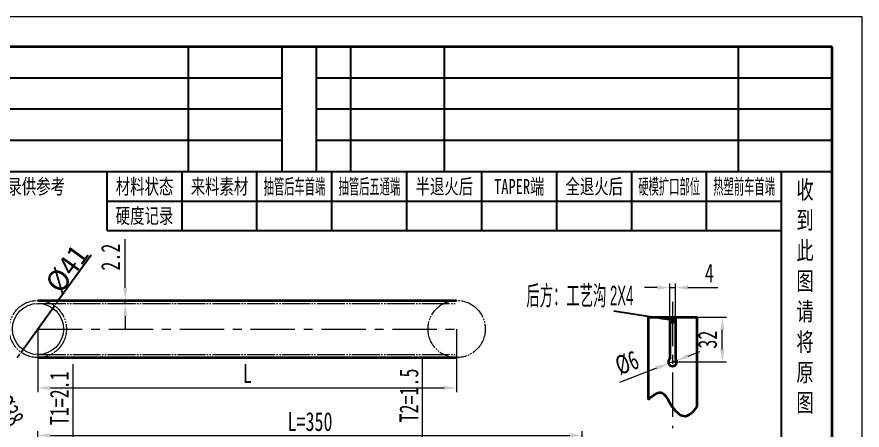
# Model space of a CAD drawing. Header units: millimetres. Extents: x 4148 to 5056, y 302 to 1586.
# Drawn here: x 4451 to 5056, y 1291 to 1586 of the extents above; entities that cross this region are included whole.
import ezdxf
from ezdxf.enums import TextEntityAlignment as Align

# ---------------------------------------------------------------- set-up
doc = ezdxf.new("R2010")
doc.units = ezdxf.units.MM
doc.linetypes.add('CENTER', pattern=[50.8, 31.75, -6.35, 6.35, -6.35])
doc.linetypes.add('PHANTOM', pattern=[25, 20, -1, 1, -1, 1, -1])
doc.layers.get('0').update_dxf_attribs({"lineweight": 9})
doc.layers.get('Defpoints').update_dxf_attribs({"lineweight": 9})
for name, color, linetype, lineweight in [('CEN', 1, 'CENTER', 9), ('CON', 2, 'Continuous', 35), ('DIM', 7, 'Continuous', 9), ('PHA', 4, 'PHANTOM', 9), ('TXT', 7, 'Continuous', 13), ('标注', 3, 'Continuous', 9), ('虚线', 5, 'PHANTOM', 9)]:
    doc.layers.add(name, color=color, linetype=linetype, lineweight=lineweight)
doc.layers.add('DRAWING', color=7, linetype='Continuous')
doc.styles.add('GB', font='', dxfattribs={"width": 0.7})
doc.styles.get("Standard").update_dxf_attribs({"font": 'SimSun.ttf'})
doc.styles.add('标准', font='STKAITI.TTF', dxfattribs={"width": 0.667})
doc.styles.get('GB').set_extended_font_data('MingLiU')
doc.dimstyles.new('31', dxfattribs={"dimscale": 3, "dimtxt": 4.5, "dimasz": 3, "dimexe": 1, "dimexo": 0, "dimgap": 1, "dimtad": 1, "dimdec": 1, "dimdsep": 46, "dimtxsty": 'GB', "dimcen": 0, "dimclrd": 256, "dimclre": 256, "dimclrt": 256, "dimadec": 1, "dimazin": 0, "dimtp": 30, "dimtm": 30, "dimtfac": 1, "dimtdec": 1, "dimtmove": 0, "dimatfit": 3, "dimfxl": 1, "dimtolj": 1, "dimlwd": -1, "dimlwe": -1, "dimarcsym": 0})
doc.dimstyles.new('ISO-25', dxfattribs={"dimtxt": 2.5, "dimasz": 2.5, "dimexe": 1.25, "dimexo": 0.625, "dimtad": 1, "dimtxsty": 'Standard', "dimcen": 2.5, "dimadec": 0, "dimazin": 0, "dimtfac": 1, "dimtmove": 0, "dimatfit": 3, "dimfxl": 1, "dimarcsym": 0})

# ---------------------------------------------------------------- blocks, each defined once
blk = doc.blocks.new('*D16')
at = {"layer": 'Defpoints', "color": 0, "transparency": 16777216}
for p in [(4465.66, 1362.91), (4765.66, 1362.91), (4765.66, 1320.73)]:
    blk.add_point(p, dxfattribs=at)
at = {"layer": '标注', "transparency": 16777216}
for p, q in [((4465.66, 1362.91), (4465.66, 1317.73)), ((4765.66, 1362.91), (4765.66, 1317.73)), ((4474.66, 1320.73), (4756.66, 1320.73))]:
    blk.add_line(p, q, dxfattribs=at)
for points in [[(4474.66, 1322.23), (4474.66, 1319.23), (4465.66, 1320.73)], [(4756.66, 1319.23), (4756.66, 1322.23), (4765.66, 1320.73)]]:
    blk.add_solid(points, dxfattribs=at)
at = {"layer": '标注', "transparency": 16777216, "insert": (4615.66, 1331.08), "char_height": 13.5, "attachment_point": 5, "style": 'GB'}
blk.add_mtext('\\A1;L', dxfattribs=at)
blk = doc.blocks.new('*D17')
at = {"layer": 'Defpoints', "color": 0, "transparency": 16777216}
for p in [(4477.65, 1379.54), (4453.67, 1346.29)]:
    blk.add_point(p, dxfattribs=at)
at = {"layer": '标注', "color": 0, "lineweight": -2, "transparency": 16777216}
for p, q in [((4503.81, 1415.81), (4479.12, 1381.57)), ((4453.67, 1346.29), (4477.65, 1379.54)), ((4452.21, 1344.26), (4450.75, 1342.23))]:
    blk.add_line(p, q, dxfattribs=at)
at = {"layer": '标注', "color": 0, "transparency": 16777216}
for points in [[(4478.78, 1381.81), (4479.45, 1381.33), (4477.65, 1379.54)], [(4452.55, 1344.01), (4451.87, 1344.5), (4453.67, 1346.29)]]:
    blk.add_solid(points, dxfattribs=at)
at = {"layer": '标注', "color": 0, "transparency": 16777216, "insert": (4486.67, 1405.94), "char_height": 15, "attachment_point": 5, "rotation": 54.20646}
blk.add_mtext('%%c41', dxfattribs=at)
blk = doc.blocks.new('*D18')
at = {"layer": 'Defpoints', "color": 0, "transparency": 16777216}
for p in [(4521.56, 1383.41), (4521.56, 1381.21), (4528.31, 1383.41)]:
    blk.add_point(p, dxfattribs=at)
at = {"layer": '标注', "transparency": 16777216}
for p, q in [((4528.31, 1392.41), (4528.31, 1427.36)), ((4521.56, 1383.41), (4531.31, 1383.41)), ((4521.56, 1381.21), (4531.31, 1381.21)), ((4528.31, 1381.21), (4528.31, 1383.41)), ((4528.31, 1372.21), (4528.31, 1363.21))]:
    blk.add_line(p, q, dxfattribs=at)
for points in [[(4526.81, 1392.41), (4529.81, 1392.41), (4528.31, 1383.41)], [(4529.81, 1372.21), (4526.81, 1372.21), (4528.31, 1381.21)]]:
    blk.add_solid(points, dxfattribs=at)
at = {"layer": '标注', "transparency": 16777216, "insert": (4517.84, 1414.39), "char_height": 13.5, "attachment_point": 5, "rotation": 90, "style": 'GB'}
blk.add_mtext('\\A1;2.2', dxfattribs=at)
blk = doc.blocks.new('*D19')
at = {"layer": 'Defpoints', "color": 0, "transparency": 16777216}
for p in [(4455.75, 1268.1), (4475.58, 1235.69)]:
    blk.add_point(p, dxfattribs=at)
at = {"layer": '标注', "transparency": 16777216}
for p, q in [((4419.73, 1326.95), (4451.05, 1275.78)), ((4475.58, 1235.69), (4455.75, 1268.1)), ((4480.28, 1228.01), (4484.98, 1220.33))]:
    blk.add_line(p, q, dxfattribs=at)
for points in [[(4452.33, 1276.56), (4449.77, 1274.99), (4455.75, 1268.1)], [(4481.56, 1228.79), (4479, 1227.23), (4475.58, 1235.69)]]:
    blk.add_solid(points, dxfattribs=at)
at = {"layer": '标注', "transparency": 16777216, "insert": (4441.36, 1310.29), "char_height": 13.5, "attachment_point": 5, "rotation": 301.4657, "style": 'GB'}
blk.add_mtext('\\A1;D=%%C38', dxfattribs=at)
blk = doc.blocks.new('*D20')
at = {"layer": 'Defpoints', "color": 0, "transparency": 16777216}
for p in [(4490.91, 1270.89), (4498.04, 1270.89), (4498.04, 1268.79)]:
    blk.add_point(p, dxfattribs=at)
at = {"layer": '标注', "transparency": 16777216}
for p, q in [((4490.91, 1279.89), (4490.91, 1337.64)), ((4498.04, 1270.89), (4487.91, 1270.89)), ((4498.04, 1268.79), (4487.91, 1268.79)), ((4490.91, 1268.79), (4490.91, 1270.89)), ((4490.91, 1259.79), (4490.91, 1250.79))]:
    blk.add_line(p, q, dxfattribs=at)
for points in [[(4489.41, 1279.89), (4492.41, 1279.89), (4490.91, 1270.89)], [(4489.41, 1259.79), (4492.41, 1259.79), (4490.91, 1268.79)]]:
    blk.add_solid(points, dxfattribs=at)
at = {"layer": '标注', "transparency": 16777216, "insert": (4481.16, 1313.27), "char_height": 13.5, "attachment_point": 5, "rotation": 90, "style": 'GB'}
blk.add_mtext('\\A1;T1=2.1', dxfattribs=at)
blk = doc.blocks.new('*D21')
at = {"layer": 'Defpoints', "color": 0, "transparency": 16777216}
for p in [(4741.32, 1270.89), (4745.95, 1270.89), (4745.95, 1269.39)]:
    blk.add_point(p, dxfattribs=at)
at = {"layer": '标注', "transparency": 16777216}
for p, q in [((4741.32, 1279.89), (4741.32, 1341.69)), ((4745.95, 1270.89), (4738.32, 1270.89)), ((4745.95, 1269.39), (4738.32, 1269.39)), ((4741.32, 1269.39), (4741.32, 1270.89)), ((4741.32, 1260.39), (4741.32, 1251.39))]:
    blk.add_line(p, q, dxfattribs=at)
for points in [[(4739.82, 1279.89), (4742.82, 1279.89), (4741.32, 1270.89)], [(4739.82, 1260.39), (4742.82, 1260.39), (4741.32, 1269.39)]]:
    blk.add_solid(points, dxfattribs=at)
at = {"layer": '标注', "transparency": 16777216, "insert": (4731.57, 1315.29), "char_height": 13.5, "attachment_point": 5, "rotation": 90, "style": 'GB'}
blk.add_mtext('\\A1;T2=1.5', dxfattribs=at)
blk = doc.blocks.new('*D42')
at = {"layer": 'Defpoints', "color": 0, "transparency": 16777216}
for p in [(4855.66, 1286.76), (4465.66, 1251.89), (4855.66, 1251.89)]:
    blk.add_point(p, dxfattribs=at)
at = {"layer": '标注', "transparency": 16777216}
for p, q in [((4465.66, 1251.89), (4465.66, 1289.76)), ((4855.66, 1251.89), (4855.66, 1289.76)), ((4474.66, 1286.76), (4846.66, 1286.76))]:
    blk.add_line(p, q, dxfattribs=at)
for points in [[(4474.66, 1288.26), (4474.66, 1285.26), (4465.66, 1286.76)], [(4846.66, 1288.26), (4846.66, 1285.26), (4855.66, 1286.76)]]:
    blk.add_solid(points, dxfattribs=at)
at = {"layer": '标注', "transparency": 16777216, "insert": (4660.66, 1296.51), "char_height": 13.5, "attachment_point": 5, "style": 'GB'}
blk.add_mtext('\\A1;L=350', dxfattribs=at)
blk = doc.blocks.new('*D43')
at = {"layer": 'Defpoints', "color": 0, "transparency": 16777216}
for p in [(4922.32, 1392.61), (4918.32, 1371.3), (4922.32, 1371.3)]:
    blk.add_point(p, dxfattribs=at)
at = {"layer": '标注', "transparency": 16777216}
for p, q in [((4909.32, 1392.61), (4900.32, 1392.61)), ((4918.32, 1371.3), (4918.32, 1395.61)), ((4918.32, 1392.61), (4922.32, 1392.61)), ((4922.32, 1371.3), (4922.32, 1395.61)), ((4931.32, 1392.61), (4952.73, 1392.61))]:
    blk.add_line(p, q, dxfattribs=at)
for points in [[(4909.32, 1391.11), (4909.32, 1394.11), (4918.32, 1392.61)], [(4931.32, 1394.11), (4931.32, 1391.11), (4922.32, 1392.61)]]:
    blk.add_solid(points, dxfattribs=at)
at = {"layer": '标注', "transparency": 16777216, "insert": (4946.7, 1402.98), "char_height": 13.5, "attachment_point": 5, "style": 'GB'}
blk.add_mtext('\\A1;4', dxfattribs=at)
blk = doc.blocks.new('*D44')
at = {"layer": 'Defpoints', "color": 0, "transparency": 16777216}
for p in [(4917.52, 1338.23), (4923.13, 1340.36)]:
    blk.add_point(p, dxfattribs=at)
at = {"layer": '标注', "transparency": 16777216}
for p, q in [((4931.54, 1343.56), (4939.96, 1346.75)), ((4923.13, 1340.36), (4917.52, 1338.23)), ((4882.55, 1324.95), (4909.11, 1335.04))]:
    blk.add_line(p, q, dxfattribs=at)
for points in [[(4931.01, 1344.96), (4932.07, 1342.16), (4923.13, 1340.36)], [(4909.64, 1333.63), (4908.57, 1336.44), (4917.52, 1338.23)]]:
    blk.add_solid(points, dxfattribs=at)
at = {"layer": '标注', "transparency": 16777216, "insert": (4887.75, 1338.6), "char_height": 13.5, "attachment_point": 5, "rotation": 20.80049, "style": 'GB'}
blk.add_mtext('\\A1;%%c6', dxfattribs=at)
blk = doc.blocks.new('*D45')
at = {"layer": 'Defpoints', "color": 0, "transparency": 16777216}
for p in [(4920.32, 1371.3), (4955.97, 1371.3), (4920.32, 1339.3)]:
    blk.add_point(p, dxfattribs=at)
at = {"layer": '标注', "transparency": 16777216}
for p, q in [((4920.32, 1371.3), (4958.97, 1371.3)), ((4955.97, 1348.3), (4955.97, 1362.3)), ((4920.32, 1339.3), (4958.97, 1339.3))]:
    blk.add_line(p, q, dxfattribs=at)
for points in [[(4957.47, 1362.3), (4954.47, 1362.3), (4955.97, 1371.3)], [(4954.47, 1348.3), (4957.47, 1348.3), (4955.97, 1339.3)]]:
    blk.add_solid(points, dxfattribs=at)
at = {"layer": '标注', "transparency": 16777216, "insert": (4945.45, 1355.3), "char_height": 13.5, "attachment_point": 5, "rotation": 90, "style": 'GB'}
blk.add_mtext('\\A1;32', dxfattribs=at)

msp = doc.modelspace()

# ---------------------------------------------------------------- linework, layer by layer
at = {"layer": 'CEN'}
for p, q in [((4920.324, 1382.484), (4920.324, 1291.793)), ((4465.663, 1362.914, 0), (4765.663, 1362.914, 0))]:
    msp.add_line(p, q, dxfattribs=at)
at = {"layer": 'CON', "color": 2}
for p, q in [((5034.689, 1565.026, 0), (4160.202, 1565.026, 0)), ((5034.689, 318.742, 0), (5034.689, 1565.026, 0))]:
    msp.add_line(p, q, dxfattribs=at)
at = {"layer": 'CON'}
for p, q in [((4465.663, 1383.414, 0), (4765.663, 1383.414, 0)), ((4902.824, 1371.298), (4937.824, 1371.298)), ((4902.824, 1371.298), (4902.824, 1312.518)), ((4918.324, 1371.298), (4918.324, 1341.534)), ((4922.324, 1371.298), (4922.324, 1341.534)), ((4937.824, 1371.298), (4937.824, 1306.916)), ((4465.663, 1342.414, 0), (4765.663, 1342.414, 0))]:
    msp.add_line(p, q, dxfattribs=at)
msp.add_arc((4920.324, 1339.298), 3, 131.810315, 48.189685, dxfattribs=at)
msp.add_open_spline([(4902.824, 1312.518), (4906.033, 1315.16), (4913.488, 1321.298), (4918.874, 1306.939), (4929.485, 1297.524), (4935.102, 1303.85), (4937.824, 1306.916)], degree=3, knots=[0, 0, 0, 0, 10.2189974, 23.7439264, 34.9261659, 45.4418423, 45.4418423, 45.4418423, 45.4418423], dxfattribs=at)
at = {"layer": 'Defpoints'}
for p, q in [((5056.099, 1586.435, 0), (4147.819, 1586.435, 0)), ((5056.099, 302.315, 0), (5056.099, 1586.435, 0))]:
    msp.add_line(p, q, dxfattribs=at)
at = {"layer": 'DRAWING'}
for p, q in [((4573.479, 1475.471, 0), (4573.479, 1565.026, 0)), ((4640.646, 1475.471, 0), (4640.646, 1565.026, 0)), ((4665.273, 1475.471, 0), (4665.273, 1565.026, 0)), ((4689.901, 1475.471, 0), (4689.901, 1565.026, 0)), ((4757.068, 1475.471, 0), (4757.068, 1565.026, 0)), ((4967.523, 1475.471, 0), (4967.523, 1565.026, 0)), ((4640.646, 1542.637, 0), (4271.23, 1542.637, 0)), ((5034.689, 1542.637, 0), (4665.273, 1542.637, 0)), ((4640.646, 1520.248, 0), (4271.23, 1520.248, 0)), ((5034.689, 1520.248, 0), (4665.273, 1520.248, 0)), ((4640.646, 1497.86, 0), (4271.23, 1497.86, 0)), ((5034.689, 1497.86, 0), (4665.273, 1497.86, 0)), ((5034.689, 1475.471, 0), (4246.602, 1475.471, 0)), ((4515.27, 1433.501, 0), (4515.27, 1475.471, 0)), ((4568.953, 1433.501, 0), (4568.953, 1475.471, 0)), ((4622.637, 1433.501, 0), (4622.637, 1475.471, 0)), ((4676.32, 1433.501, 0), (4676.32, 1475.471, 0)), ((4730.003, 1433.501, 0), (4730.003, 1475.471, 0)), ((4783.686, 1433.501, 0), (4783.686, 1475.471, 0)), ((4837.37, 1433.501, 0), (4837.37, 1475.471, 0)), ((4891.053, 1433.501, 0), (4891.053, 1475.471, 0)), ((4944.736, 1433.501, 0), (4944.736, 1475.471, 0)), ((4998.419, 1049.463, 0), (4998.419, 1475.471, 0)), ((4515.27, 1454.486, 0), (4998.419, 1454.486, 0)), ((4515.27, 1433.501, 0), (4998.419, 1433.501, 0))]:
    msp.add_line(p, q, dxfattribs=at)
at = {"layer": 'PHA'}
for centre in [(4465.663, 1362.914, 0), (4765.663, 1362.914, 0)]:
    msp.add_circle(centre, 20.5, dxfattribs=at)
at = {"layer": '标注'}
for p, q in [((4920.324, 1371.298), (4919.324, 1371.298)), ((4919.324, 1371.298), (4919.324, 1367.298)), ((4921.324, 1367.298), (4921.324, 1371.298)), ((4919.324, 1367.298), (4921.324, 1367.298))]:
    msp.add_line(p, q, dxfattribs=at)
msp.add_circle((4465.758, 1362.914, 0), 18.3, dxfattribs=at)
at = {"layer": '虚线'}
for p, q in [((4465.663, 1381.214, 0), (4765.663, 1381.214, 0)), ((4465.663, 1344.614, 0), (4765.663, 1344.614, 0))]:
    msp.add_line(p, q, dxfattribs=at)

# ---------------------------------------------------------------- texts
at = {"layer": 'DIM', "insert": (4815.635, 1393.87, 0), "char_height": 14, "width": 204.43767, "attachment_point": 1, "style": '标准'}
msp.add_mtext('{\\W0.5;后方：工艺沟 2X4}', dxfattribs=at)
at = {"layer": 'TXT', "width": 0.7}
msp.add_text('试模加工良品硬度记录供参考', height=10.8, dxfattribs=at).set_placement((4351.065, 1464.978, 0), align=Align.MIDDLE_LEFT)
for s, p in [('收', (5009.034, 1456.205, 0)), ('到', (5009.034, 1434.407, 0)), ('此', (5009.034, 1412.61, 0)), ('图', (5009.034, 1390.813, 0)), ('请', (5009.034, 1369.015, 0)), ('将', (5009.034, 1347.218, 0)), ('原', (5009.034, 1325.421, 0)), ('图', (5009.034, 1303.623, 0))]:
    msp.add_text(s, height=12.96, dxfattribs=at).set_placement(p)
at = {"layer": 'TXT'}
for tag, width, p in [('材料状态', 0.7, (4542.112, 1464.978, 0)), ('来料素材', 0.7, (4595.795, 1464.978, 0)), ('抽管后车首端', 0.5, (4649.478, 1464.978, 0)), ('抽管后五通端', 0.5, (4703.162, 1464.978, 0)), ('半退火后', 0.7, (4756.845, 1464.978, 0)), ('TAPER端', 0.7, (4810.528, 1464.978, 0)), ('全退火后', 0.7, (4864.211, 1464.978, 0)), ('硬模扩口部位', 0.5, (4917.894, 1464.978, 0)), ('热塑前车首端', 0.5, (4971.578, 1464.978, 0)), ('硬度记录', 0.7, (4542.112, 1443.994, 0))]:
    msp.add_attdef(tag, text='', height=10.8, dxfattribs=dict(at, width=width)).set_placement(p, align=Align.MIDDLE_CENTER)

# ---------------------------------------------------------------- dimensions: what is measured, and where the dimension line sits
at = {"layer": '标注'}
dim = msp.add_diameter_dim_2p(p1=(4453.673, 1346.286, 0), p2=(4477.653, 1379.542, 0), dimstyle='ISO-25', override={"dimtxt": 15}, dxfattribs=at)
dim.commit()
dim.dimension.update_dxf_attribs({"geometry": '*D17', "text_midpoint": (4493.264, 1401.192, 0), "dimtype": 163})
dim = msp.add_aligned_dim(p1=(4521.561, 1381.214, 0), p2=(4521.561, 1383.414, 0), distance=-6.745, dimstyle='31', dxfattribs=at)
dim.commit()
dim.dimension.update_dxf_attribs({"geometry": '*D18', "text_midpoint": (4517.839, 1414.386, 0)})
for base, p1, p2, angle, picture, middle in [((4922.324, 1392.614), (4918.324, 1371.298), (4922.324, 1371.298), 0, '*D43', (4946.697, 1392.614)), ((4955.966, 1371.298), (4920.324, 1339.298), (4920.324, 1371.298), 90, '*D45', (4955.966, 1355.298))]:
    dim = msp.add_linear_dim(base=base, p1=p1, p2=p2, angle=angle, dimstyle='31', dxfattribs=at)
    dim.commit()
    dim.dimension.update_dxf_attribs({"geometry": picture, "text_midpoint": middle, "dimtype": 161})
for base, p1, p2, text, override, picture, middle in [((4765.663, 1320.728, 0), (4465.663, 1362.914, 0), (4765.663, 1362.914, 0), 'L', {"dimgap": 1, "dimtad": 1, "dimdec": 1, "dimlfac": 1, "dimpost": '<>', "dimse1": 0, "dimse2": 0, "dimsd1": 0, "dimsd2": 0, "dimtofl": 1}, '*D16', (4615.663, 1320.728, 0)), ((4855.663, 1286.763, 0), (4465.663, 1251.894, 0), (4855.663, 1251.894, 0), 'L=350', {"dimgap": 1, "dimtad": 1, "dimjust": 0, "dimdec": 1, "dimlfac": 1, "dimpost": '<>', "dimse1": 0, "dimse2": 0, "dimsd1": 0, "dimsd2": 0, "dimtofl": 1, "dimtvp": 0.1}, '*D42', (4660.663, 1286.763, 0))]:
    dim = msp.add_linear_dim(base=base, p1=p1, p2=p2, angle=0, text=text, dimstyle='31', override=override, dxfattribs=at)
    dim.commit()
    dim.dimension.update_dxf_attribs({"geometry": picture, "text_midpoint": middle, "dimtype": 161})
dim = msp.add_diameter_dim_2p(p1=(4923.128, 1340.363), p2=(4917.519, 1338.232), dimstyle='31', dxfattribs=at)
dim.commit()
dim.dimension.update_dxf_attribs({"geometry": '*D44', "text_midpoint": (4895.385, 1329.824), "dimtype": 163})
dim = msp.add_diameter_dim_2p(p1=(4475.581, 1235.687, 0), p2=(4455.745, 1268.1, 0), text='D=%%C38', dimstyle='31', dxfattribs=at)
dim.commit()
dim.dimension.update_dxf_attribs({"geometry": '*D19', "text_midpoint": (4441.355, 1310.292, 0)})
for base, p1, p2, text, picture, middle in [((4490.908, 1270.894, 0), (4498.042, 1268.794, 0), (4498.042, 1270.894, 0), 'T1=2.1', '*D20', (4490.908, 1313.269, 0)), ((4741.32, 1270.894, 0), (4745.947, 1269.394, 0), (4745.947, 1270.894, 0), 'T2=1.5', '*D21', (4741.32, 1315.294, 0))]:
    dim = msp.add_linear_dim(base=base, p1=p1, p2=p2, angle=90, text=text, dimstyle='31', dxfattribs=at)
    dim.commit()
    dim.dimension.update_dxf_attribs({"geometry": picture, "text_midpoint": middle, "dimtype": 161})

# ---------------------------------------------------------------- leaders
msp.add_leader([(4919.324, 1369.298, 0), (4878.158, 1375.755, 0)], dimstyle='ISO-25', override={"dimasz": 8, "dimgap": 0.625, "dimtad": 0})

doc.saveas('drawing.dxf')
